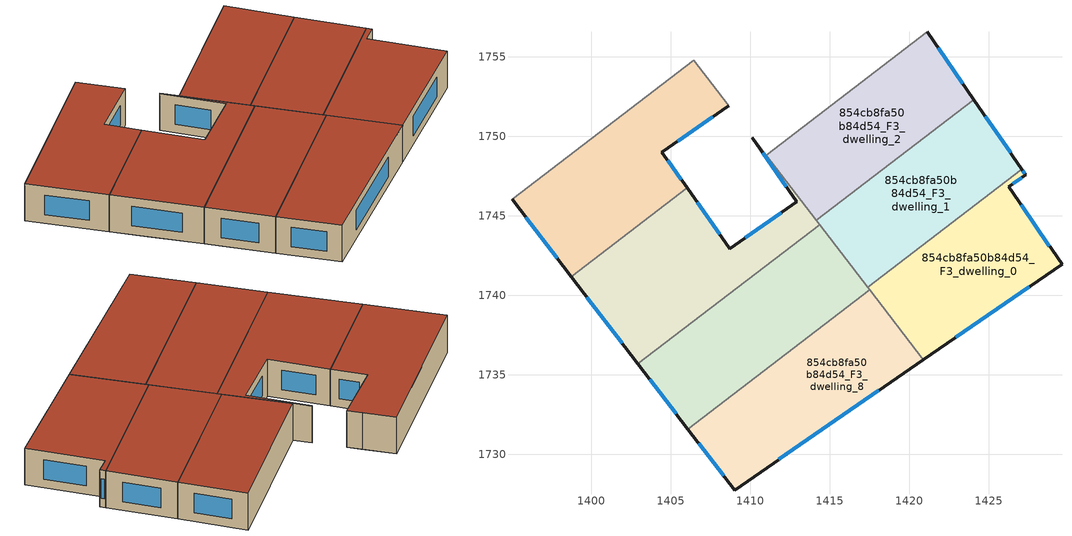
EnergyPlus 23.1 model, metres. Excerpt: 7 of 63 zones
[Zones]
854cb8fa50b84d54_F3_dwelling_0
 floor to 854cb8fa50b84d54_F2_dwelling_0 (EU_floor_Construction): 1427.33,1747.56 1426.25,1746.82 1429.61,1741.95 1420.88,1735.93 1417.38,1740.5 1427.08,1747.93 z9
 wall outside (EU_wall_Construction): 1420.88,1735.93 1429.61,1741.95 1426.25,1746.82 1427.33,1747.56 1427.08,1747.93 z9:12
 wall to 854cb8fa50b84d54_F3_dwelling_1 (EU_wall_Construction): 1427.08,1747.93 1417.38,1740.5 z9:12
 wall to 854cb8fa50b84d54_F3_dwelling_8 (EU_wall_Construction): 1417.51,1740.33 1420.88,1735.93 z9:12
 wall to 854cb8fa50b84d54_F3_dwelling_9 (EU_wall_Construction): 1417.38,1740.5 1417.51,1740.33 z9:12
 window (EU_Window_Construction): 1427.27,1747.65 1427.13,1747.84 / 1426.5,1747 1427.07,1747.39 / 1428.82,1743.09 1427.04,1745.68 / 1422.93,1737.34 1427.56,1740.53 z9.7:11.3
 roof outside (EU_roof_Construction): 1429.61,1741.95 1426.25,1746.82 1427.33,1747.56 1427.08,1747.93 1417.38,1740.5 1420.88,1735.93 z12
854cb8fa50b84d54_F3_dwelling_1
 floor to 854cb8fa50b84d54_F2_dwelling_1 (EU_floor_Construction): 1424.07,1752.29 1427.08,1747.93 1417.38,1740.5 1414.17,1744.7 z9
 wall outside (EU_wall_Construction): 1427.08,1747.93 1424.07,1752.29 z9:12
 wall to 854cb8fa50b84d54_F3_dwelling_2 (EU_wall_Construction): 1424.07,1752.29 1414.17,1744.7 z9:12
 wall to 854cb8fa50b84d54_F3_dwelling_9 (EU_wall_Construction): 1414.36,1744.44 1417.38,1740.5 z9:12
 wall to 854cb8fa50b84d54_F3_dwelling_10 (EU_wall_Construction): 1414.17,1744.7 1414.36,1744.44 z9:12
 window (EU_Window_Construction): 1426.37,1748.95 1424.78,1751.26 z9.7:11.3
 roof outside (EU_roof_Construction): 1427.08,1747.93 1424.07,1752.29 1414.17,1744.7 1417.38,1740.5 z12
854cb8fa50b84d54_F3_dwelling_10
 floor to 854cb8fa50b84d54_F2_dwelling_10 (EU_floor_Construction): 1412.94,1745.89 1411.88,1747.41 1412.01,1747.51 1414.36,1744.44 1402.94,1735.69 1400.59,1738.76 1407.77,1744.26 1408.7,1742.93 z9
 floor to 854cb8fa50b84d54_F2_dwelling_3 (EU_floor_Construction): 1410.17,1749.92 1412.01,1747.51 1411.88,1747.41 1410.14,1749.89 z9
 floor to 854cb8fa50b84d54_F2_dwelling_11 (EU_floor_Construction): 1406.03,1746.75 1407.77,1744.26 1400.59,1738.76 1398.74,1741.17 z9
 wall outside (EU_wall_Construction): 1410.14,1749.89 1412.94,1745.89 1408.7,1742.93 1406.03,1746.75 / 1398.74,1741.17 1402.94,1735.69 z9:12
 wall to 854cb8fa50b84d54_F3_dwelling_3 (EU_wall_Construction): 1411.02,1748.81 1410.17,1749.92 1410.14,1749.89 z9:12
 wall to 854cb8fa50b84d54_F3_dwelling_9 (EU_wall_Construction): 1402.94,1735.69 1414.36,1744.44 z9:12
 wall to 854cb8fa50b84d54_F3_dwelling_11 (EU_wall_Construction): 1406.03,1746.75 1398.74,1741.17 z9:12
 wall to 854cb8fa50b84d54_F3_dwelling_2 (EU_wall_Construction): 1414.17,1744.7 1411.02,1748.81 z9:12
 window (EU_Window_Construction): 1411.94,1745.19 1409.69,1743.63 / 1410.79,1748.95 1412.28,1746.83 / 1399.73,1739.88 1401.95,1736.98 / 1408.07,1743.83 1406.65,1745.85 z9.7:11.3
 roof outside (EU_roof_Construction): 1414.36,1744.44 1410.17,1749.92 1410.14,1749.89 1412.94,1745.89 1408.7,1742.93 1406.03,1746.75 1398.74,1741.17 1402.94,1735.69 z12
854cb8fa50b84d54_F3_dwelling_11
 floor to 854cb8fa50b84d54_F2_dwelling_11 (EU_floor_Construction): 1408.02,1752.72 1408.64,1751.92 1404.45,1749 1406.03,1746.75 1398.74,1741.17 1396.59,1743.97 z9
 floor to 854cb8fa50b84d54_F2_dwelling_12 (EU_floor_Construction): 1406.45,1754.78 1408.02,1752.72 1396.59,1743.97 1395.02,1746.03 z9
 wall outside (EU_wall_Construction): 1406.03,1746.75 1404.45,1749 1408.64,1751.92 / 1395.02,1746.03 1398.74,1741.17 z9:12
 wall to 854cb8fa50b84d54_F3_dwelling_12 (EU_wall_Construction): 1406.45,1754.78 1395.02,1746.03 z9:12
 wall to 854cb8fa50b84d54_F3_dwelling_4 (EU_wall_Construction): 1407.93,1752.85 1406.45,1754.78 z9:12
 wall to 854cb8fa50b84d54_F3_dwelling_3 (EU_wall_Construction): 1408.64,1751.92 1407.93,1752.85 z9:12
 window (EU_Window_Construction): 1405.43,1749.69 1407.66,1751.23 / 1405.66,1747.28 1404.82,1748.47 / 1395.89,1744.89 1397.87,1742.31 z9.7:11.3
 roof outside (EU_roof_Construction): 1406.03,1746.75 1404.45,1749 1408.64,1751.92 1406.45,1754.78 1395.02,1746.03 1398.74,1741.17 z12
854cb8fa50b84d54_F3_dwelling_2
 floor to 854cb8fa50b84d54_F2_dwelling_2 (EU_floor_Construction): 1421.12,1756.55 1424.07,1752.29 1414.17,1744.7 1411.02,1748.81 z9
 wall outside (EU_wall_Construction): 1424.07,1752.29 1421.12,1756.55 z9:12
 wall to 854cb8fa50b84d54_F3_dwelling_3 (EU_wall_Construction): 1421.12,1756.55 1411.02,1748.81 z9:12
 window (EU_Window_Construction): 1423.38,1753.29 1421.82,1755.55 z9.7:11.3
 roof outside (EU_roof_Construction): 1424.07,1752.29 1421.12,1756.55 1411.02,1748.81 1414.17,1744.7 z12
854cb8fa50b84d54_F3_dwelling_8
 floor to 854cb8fa50b84d54_F2_dwelling_8 (EU_floor_Construction): 1417.91,1739.82 1420.88,1735.93 1409.02,1727.75 1406.48,1731.07 z9
 floor to 854cb8fa50b84d54_F2_dwelling_9 (EU_floor_Construction): 1417.51,1740.33 1417.91,1739.82 1406.48,1731.07 1406.09,1731.58 z9
 wall outside (EU_wall_Construction): 1406.09,1731.58 1409.02,1727.75 1420.88,1735.93 z9:12
 wall to 854cb8fa50b84d54_F3_dwelling_9 (EU_wall_Construction): 1417.51,1740.33 1406.09,1731.58 z9:12
 window (EU_Window_Construction): 1411.81,1729.67 1418.1,1734.01 / 1406.77,1730.68 1408.33,1728.65 z9.7:11.3
 roof outside (EU_roof_Construction): 1420.88,1735.93 1417.51,1740.33 1406.09,1731.58 1409.02,1727.75 z12
854cb8fa50b84d54_F3_dwelling_9
 floor to 854cb8fa50b84d54_F2_dwelling_9 (EU_floor_Construction): 1415.15,1743.41 1417.51,1740.33 1406.09,1731.58 1403.72,1734.67 z9
 floor to 854cb8fa50b84d54_F2_dwelling_10 (EU_floor_Construction): 1414.36,1744.44 1415.15,1743.41 1403.72,1734.67 1402.94,1735.69 z9
 wall outside (EU_wall_Construction): 1402.94,1735.69 1406.09,1731.58 z9:12
 window (EU_Window_Construction): 1403.68,1734.73 1405.35,1732.55 z9.7:11.3
 roof outside (EU_roof_Construction): 1417.51,1740.33 1414.36,1744.44 1402.94,1735.69 1406.09,1731.58 z12
[Building]
EU S2 Campaign: North Axis=0; Terrain=City; Solar Distribution=FullExterior
[Site:Location]
Budapest.Ferenc.Liszt.Intl.AP: Latitude=47.437; Longitude=19.256; Time Zone=1; Elevation=185
[SizingPeriod:WeatherFileDays]
AnnualSizingPeriod: Begin Month=1; Begin Day of Month=1; End Month=12; End Day of Month=31; Day of Week for Start Day=Monday; Use Weather File Daylight Saving Period=No; Use Weather File Rain and Snow Indicators=No
[MATERIAL]
EU_InternalMass_Material: Roughness=MediumRough; Thickness=0.1; Conductivity=1; Density=1800; Specific Heat=900; Thermal Absorptance=0.9; Solar Absorptance=0.7; Visible Absorptance=0.7
[MATERIAL:NOMASS] Roughness=MediumRough; Thermal Absorptance=0.9; Solar Absorptance=0.7; Visible Absorptance=0.7
Name | Thermal Resistance
EU_wall_NoMass | 0.832559
EU_roof_NoMass | 1.39638
EU_floor_NoMass | 0.872794
[WINDOWMATERIAL:SIMPLEGLAZINGSYSTEM]
EU_Window_SimpleGlazing: UFactor=2.79869; Solar Heat Gain Coefficient=0.75; Visible Transmittance=0.75
[CONSTRUCTION]
EU_wall_Construction: EU_wall_NoMass
EU_roof_Construction: EU_roof_NoMass
EU_floor_Construction: EU_floor_NoMass
EU_Window_Construction: EU_Window_SimpleGlazing
EU_InternalMass_Construction: EU_InternalMass_Material
[ZONE] Type=1; Multiplier=1; Ceiling Height=autocalculate; Floor Area=autocalculate; Part of Total Floor Area=Yes
Name | Volume
854cb8fa50b84d54_F3_dwelling_0 | 195.807
854cb8fa50b84d54_F3_dwelling_1 | 195.796
854cb8fa50b84d54_F3_dwelling_10 | 223.76
854cb8fa50b84d54_F3_dwelling_11 | 223.746
854cb8fa50b84d54_F3_dwelling_2 | 195.801
854cb8fa50b84d54_F3_dwelling_8 | 223.786
854cb8fa50b84d54_F3_dwelling_9 | 223.774
[INTERNALMASS] Construction=EU_InternalMass_Construction
Name | Zone or ZoneList | Surface Area
854cb8fa50b84d54_F3_dwelling_0_EU_InternalMass | 854cb8fa50b84d54_F3_dwelling_0 | 65.269
854cb8fa50b84d54_F3_dwelling_1_EU_InternalMass | 854cb8fa50b84d54_F3_dwelling_1 | 65.2651
854cb8fa50b84d54_F3_dwelling_2_EU_InternalMass | 854cb8fa50b84d54_F3_dwelling_2 | 65.2671
854cb8fa50b84d54_F3_dwelling_8_EU_InternalMass | 854cb8fa50b84d54_F3_dwelling_8 | 74.5955
854cb8fa50b84d54_F3_dwelling_9_EU_InternalMass | 854cb8fa50b84d54_F3_dwelling_9 | 74.591
854cb8fa50b84d54_F3_dwelling_10_EU_InternalMass | 854cb8fa50b84d54_F3_dwelling_10 | 74.5869
854cb8fa50b84d54_F3_dwelling_11_EU_InternalMass | 854cb8fa50b84d54_F3_dwelling_11 | 74.5818
[OTHEREQUIPMENT] Fuel Type=Electricity; Design Level Calculation Method=Watts/Area; Power per Zone Floor Area=1; Fraction Latent=0; Fraction Radiant=0; Fraction Lost=0; Carbon Dioxide Generation Rate=0; EndUse Subcategory=EU_Step8_InternalGains
Name | Zone or ZoneList or Space or SpaceList | Schedule
EU_Step8_InternalGain_854cb8fa50b84d54_F3_dwelling_0_f000 | 854cb8fa50b84d54_F3_dwelling_0 | EU_Step8_GainSchedule_854cb8fa50b84d54_F3_dwelling_0_f000
EU_Step8_InternalGain_854cb8fa50b84d54_F3_dwelling_1_f000 | 854cb8fa50b84d54_F3_dwelling_1 | EU_Step8_GainSchedule_854cb8fa50b84d54_F3_dwelling_1_f000
EU_Step8_InternalGain_854cb8fa50b84d54_F3_dwelling_2_f000 | 854cb8fa50b84d54_F3_dwelling_2 | EU_Step8_GainSchedule_854cb8fa50b84d54_F3_dwelling_2_f000
EU_Step8_InternalGain_854cb8fa50b84d54_F3_dwelling_8_f000 | 854cb8fa50b84d54_F3_dwelling_8 | EU_Step8_GainSchedule_854cb8fa50b84d54_F3_dwelling_8_f000
EU_Step8_InternalGain_854cb8fa50b84d54_F3_dwelling_9_f000 | 854cb8fa50b84d54_F3_dwelling_9 | EU_Step8_GainSchedule_854cb8fa50b84d54_F3_dwelling_9_f000
EU_Step8_InternalGain_854cb8fa50b84d54_F3_dwelling_10_f000 | 854cb8fa50b84d54_F3_dwelling_10 | EU_Step8_GainSchedule_854cb8fa50b84d54_F3_dwelling_10_f000
EU_Step8_InternalGain_854cb8fa50b84d54_F3_dwelling_11_f000 | 854cb8fa50b84d54_F3_dwelling_11 | EU_Step8_GainSchedule_854cb8fa50b84d54_F3_dwelling_11_f000
[ZONEVENTILATION:DESIGNFLOWRATE] Schedule=EU_AlwaysOn; Design Flow Rate Calculation Method=AirChanges/Hour; Air Changes per Hour=0.475469; Ventilation Type=Natural; Fan Pressure Rise=0; Fan Total Efficiency=1; Constant Term Coefficient=1; Temperature Term Coefficient=0; Velocity Term Coefficient=0; Velocity Squared Term Coefficient=0; Minimum Indoor Temperature=-100; Maximum Indoor Temperature=100; Delta Temperature=-100; Minimum Outdoor Temperature=-100; Maximum Outdoor Temperature=100; Maximum Wind Speed=40
Name | Zone or ZoneList or Space or SpaceList
EU_ConstantAir_854cb8fa50b84d54_F3_dwelling_0 | 854cb8fa50b84d54_F3_dwelling_0
EU_ConstantAir_854cb8fa50b84d54_F3_dwelling_1 | 854cb8fa50b84d54_F3_dwelling_1
EU_ConstantAir_854cb8fa50b84d54_F3_dwelling_2 | 854cb8fa50b84d54_F3_dwelling_2
EU_ConstantAir_854cb8fa50b84d54_F3_dwelling_8 | 854cb8fa50b84d54_F3_dwelling_8
EU_ConstantAir_854cb8fa50b84d54_F3_dwelling_9 | 854cb8fa50b84d54_F3_dwelling_9
EU_ConstantAir_854cb8fa50b84d54_F3_dwelling_10 | 854cb8fa50b84d54_F3_dwelling_10
EU_ConstantAir_854cb8fa50b84d54_F3_dwelling_11 | 854cb8fa50b84d54_F3_dwelling_11
[HVACTEMPLATE:ZONE:IDEALLOADSAIRSYSTEM] System Availability Schedule=EU_AlwaysOn; Maximum Heating Supply Air Temperature=50; Minimum Cooling Supply Air Temperature=13; Maximum Heating Supply Air Humidity Ratio=0.0156; Minimum Cooling Supply Air Humidity Ratio=0.0077; Heating Limit=NoLimit; Cooling Limit=NoLimit; Heating Availability Schedule=EU_AlwaysOn; Cooling Availability Schedule=EU_CoolingOff; Dehumidification Control Type=ConstantSensibleHeatRatio; Cooling Sensible Heat Ratio=0.7; Dehumidification Setpoint=60; Humidification Control Type=None; Humidification Setpoint=30; Outdoor Air Method=None; Outdoor Air Flow Rate per Person=0.00944; Outdoor Air Flow Rate per Zone Floor Area=0; Outdoor Air Flow Rate per Zone=0; Demand Controlled Ventilation Type=None; Outdoor Air Economizer Type=NoEconomizer; Heat Recovery Type=None; Sensible Heat Recovery Effectiveness=0.7; Latent Heat Recovery Effectiveness=0.65
Name | Template Thermostat
854cb8fa50b84d54_F3_dwelling_0 | EU_HeatOnly_854cb8fa50b84d54_F3_dwelling_0
854cb8fa50b84d54_F3_dwelling_1 | EU_HeatOnly_854cb8fa50b84d54_F3_dwelling_1
854cb8fa50b84d54_F3_dwelling_2 | EU_HeatOnly_854cb8fa50b84d54_F3_dwelling_2
854cb8fa50b84d54_F3_dwelling_8 | EU_HeatOnly_854cb8fa50b84d54_F3_dwelling_8
854cb8fa50b84d54_F3_dwelling_9 | EU_HeatOnly_854cb8fa50b84d54_F3_dwelling_9
854cb8fa50b84d54_F3_dwelling_10 | EU_HeatOnly_854cb8fa50b84d54_F3_dwelling_10
854cb8fa50b84d54_F3_dwelling_11 | EU_HeatOnly_854cb8fa50b84d54_F3_dwelling_11
[SIZING:ZONE] Zone Cooling Design Supply Air Temperature Input Method=SupplyAirTemperature; Zone Cooling Design Supply Air Temperature=13; Zone Heating Design Supply Air Temperature Input Method=SupplyAirTemperature; Zone Heating Design Supply Air Temperature=50; Zone Cooling Design Supply Air Humidity Ratio=0.008; Zone Heating Design Supply Air Humidity Ratio=0.008; Cooling Design Air Flow Method=DesignDay; Cooling Design Air Flow Rate=0; Cooling Minimum Air Flow per Zone Floor Area=0.000762; Cooling Minimum Air Flow=0; Cooling Minimum Air Flow Fraction=0.2; Heating Design Air Flow Method=DesignDay; Heating Design Air Flow Rate=0; Heating Maximum Air Flow per Zone Floor Area=0.002032; Heating Maximum Air Flow=0.141576; Heating Maximum Air Flow Fraction=0.3; Account for Dedicated Outdoor Air System=No; Dedicated Outdoor Air System Control Strategy=NeutralSupplyAir; Dedicated Outdoor Air Low Setpoint Temperature for Design=autosize; Dedicated Outdoor Air High Setpoint Temperature for Design=autosize; Zone Load Sizing Method=Sensible Load Only No Latent Load; Zone Latent Cooling Design Supply Air Humidity Ratio Input Method=HumidityRatioDifference; Zone Cooling Design Supply Air Humidity Ratio Difference=0.005; Zone Latent Heating Design Supply Air Humidity Ratio Input Method=HumidityRatioDifference; Zone Humidification Design Supply Air Humidity Ratio Difference=0.005
854cb8fa50b84d54_F3_dwelling_0; 854cb8fa50b84d54_F3_dwelling_1; 854cb8fa50b84d54_F3_dwelling_2; 854cb8fa50b84d54_F3_dwelling_8; 854cb8fa50b84d54_F3_dwelling_9; 854cb8fa50b84d54_F3_dwelling_10; 854cb8fa50b84d54_F3_dwelling_11
[SCHEDULE:CONSTANT]
Name | Hourly Value
EU_AlwaysOn | 1
EU_CoolingOff | 0
[SCHEDULE:FILE] Column Number=1; Rows to Skip at Top=0; Number of Hours of Data=8760; Column Separator=Comma; Interpolate to Timestep=No; Minutes per Item=60; Adjust Schedule for Daylight Savings=Yes
Name | File
EU_Step8_GainSchedule_854cb8fa50b84d54_F3_dwelling_0_f000 | ../../schedules/854cb8fa50b84d54/854cb8fa50b84d54_F3_dwelling_0_f000_gain.csv
EU_Step8_GainSchedule_854cb8fa50b84d54_F3_dwelling_1_f000 | ../../schedules/854cb8fa50b84d54/854cb8fa50b84d54_F3_dwelling_1_f000_gain.csv
EU_Step8_GainSchedule_854cb8fa50b84d54_F3_dwelling_2_f000 | ../../schedules/854cb8fa50b84d54/854cb8fa50b84d54_F3_dwelling_2_f000_gain.csv
EU_Step8_GainSchedule_854cb8fa50b84d54_F3_dwelling_8_f000 | ../../schedules/854cb8fa50b84d54/854cb8fa50b84d54_F3_dwelling_8_f000_gain.csv
EU_Step8_GainSchedule_854cb8fa50b84d54_F3_dwelling_9_f000 | ../../schedules/854cb8fa50b84d54/854cb8fa50b84d54_F3_dwelling_9_f000_gain.csv
EU_Step8_GainSchedule_854cb8fa50b84d54_F3_dwelling_10_f000 | ../../schedules/854cb8fa50b84d54/854cb8fa50b84d54_F3_dwelling_10_f000_gain.csv
EU_Step8_GainSchedule_854cb8fa50b84d54_F3_dwelling_11_f000 | ../../schedules/854cb8fa50b84d54/854cb8fa50b84d54_F3_dwelling_11_f000_gain.csv
